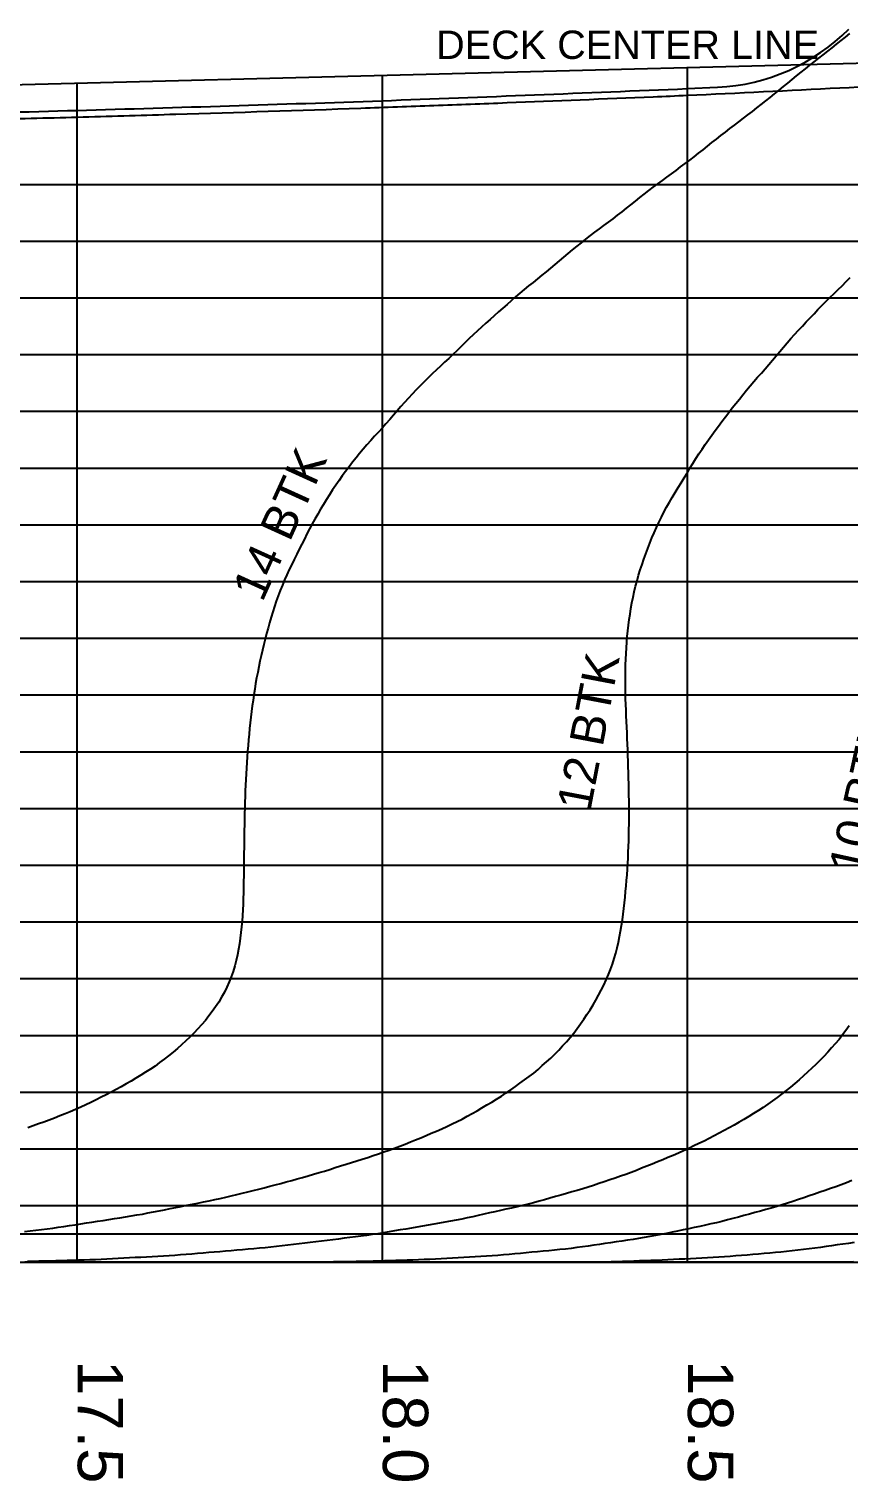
# Model space of a CAD drawing. Header units: millimetres. Extents: x 219888 to 472088, y 91183 to 209983.
# Drawn here: x 427383 to 441840, y 149890 to 175483 of the extents above; entities that cross this region are included whole.
import ezdxf

# ---------------------------------------------------------------- set-up
doc = ezdxf.new("R2010")
doc.units = ezdxf.units.MM
for name, color, linetype in [('Buttocks', 7, 'Continuous'), ('中横剖面图', 7, 'Continuous'), ('图纸', 7, 'Continuous'), ('网格线和标注', 7, 'Continuous')]:
    doc.layers.add(name, color=color, linetype=linetype)
doc.styles.get("Standard").update_dxf_attribs({"font": 'arial.ttf', "height": 600})

msp = doc.modelspace()

# ---------------------------------------------------------------- linework, layer by layer
at = {"layer": 'Buttocks', "color": 135}
for points in [[(441852.264, 175401.284), (441773.574, 175339.544), (441694.894, 175277.804), (441616.204, 175216.044), (441537.504, 175154.314), (441458.874, 175092.664), (441380.184, 175030.924), (441301.694, 174969.224), (441223.104, 174907.224), (441144.814, 174845.114), (441066.694, 174782.704), (440988.764, 174719.954), (440911.054, 174656.924), (440833.474, 174593.724), (440756.114, 174530.574), (440678.564, 174467.324), (440600.964, 174404.174), (440523.254, 174341.224), (440445.334, 174278.494), (440367.164, 174216.084), (440288.704, 174154.074), (440209.924, 174092.494), (440130.854, 174031.264), (440051.604, 173970.304), (439972.234, 173909.524), (439892.774, 173848.794), (439813.364, 173788.044), (439734.064, 173727.144), (439654.844, 173665.914), (439575.984, 173604.384), (439497.434, 173542.504), (439419.064, 173480.404), (439340.784, 173418.184), (439262.464, 173356.014), (439183.984, 173294.044), (439105.234, 173232.434), (439026.084, 173171.354), (438946.404, 173110.954), (438866.224, 173051.234), (438785.684, 172991.974), (438704.924, 172932.914), (438624.184, 172873.864), (438543.574, 172814.614), (438463.284, 172754.964), (438383.344, 172694.754), (438304.024, 172634.014), (438225.014, 172572.624), (438146.324, 172510.834), (438067.854, 172448.804), (437989.544, 172386.674), (437911.254, 172324.544), (437832.754, 172262.444), (437754.144, 172200.744), (437675.024, 172139.524), (437595.424, 172079.364), (437514.884, 172019.934), (437434.234, 171960.914), (437353.724, 171901.344), (437274.044, 171840.934), (437195.124, 171779.424), (437116.934, 171716.964), (437039.304, 171653.894), (436961.984, 171590.374), (436884.994, 171526.614), (436808.134, 171462.614), (436731.394, 171398.464), (436654.714, 171334.224), (436578.074, 171269.934), (436501.444, 171205.714), (436424.784, 171141.664), (436347.784, 171077.884), (436270.224, 171015.164), (436191.474, 170953.724), (436113.684, 170890.564), (436037.304, 170825.784), (435961.494, 170760.314), (435886.104, 170694.584), (435810.964, 170628.624), (435735.974, 170562.434), (435661.144, 170496.084), (435586.464, 170429.564), (435511.954, 170362.894), (435437.554, 170296.014), (435363.364, 170228.954), (435289.374, 170161.604), (435215.724, 170093.934), (435142.774, 170025.824), (435071.104, 169956.404), (435001.474, 169884.874), (434929.984, 169814.584), (434856.974, 169746.004), (434783.734, 169677.934), (434710.424, 169609.794), (434637.304, 169541.494), (434564.504, 169472.884), (434492.134, 169403.904), (434420.204, 169334.414), (434348.884, 169264.334), (434278.234, 169193.534), (434208.444, 169121.914), (434139.594, 169049.354), (434071.654, 168975.954), (434004.494, 168901.854), (433938.094, 168827.154), (433872.234, 168751.904), (433806.844, 168676.234), (433741.844, 168600.474), (433676.644, 168524.534), (433610.854, 168449.384), (433543.054, 168376.004), (433474.314, 168303.584), (433406.674, 168229.624), (433340.444, 168154.364), (433275.564, 168078.374), (433211.584, 168001.434), (433148.554, 167923.684), (433086.514, 167845.224), (433025.464, 167766.024), (432965.384, 167686.054), (432906.384, 167605.324), (432848.464, 167523.804), (432791.714, 167441.444), (432736.214, 167358.264), (432681.864, 167274.264), (432628.584, 167189.664), (432576.184, 167104.434), (432524.694, 167018.754), (432473.944, 166932.494), (432424.004, 166845.754), (432375.104, 166758.874), (432327.064, 166671.224), (432281.364, 166582.834), (432237.724, 166492.444), (432192.564, 166403.164), (432147.414, 166313.674), (432102.654, 166224.184), (432058.344, 166134.534), (432014.594, 166044.594), (431971.554, 165954.344), (431929.424, 165863.624), (431888.564, 165772.414), (431849.254, 165680.504), (431811.704, 165587.774), (431776.084, 165494.384), (431742.414, 165400.194), (431710.704, 165305.404), (431680.784, 165210.064), (431652.264, 165114.234), (431624.724, 165018.064), (431597.894, 164921.684), (431571.814, 164825.144), (431546.504, 164728.364), (431521.994, 164631.384), (431498.404, 164534.224), (431475.764, 164436.804), (431454.154, 164339.184), (431433.684, 164241.334), (431414.334, 164143.264), (431396.024, 164044.754), (431378.814, 163946.244), (431362.554, 163847.604), (431347.234, 163748.774), (431332.774, 163649.784), (431319.104, 163550.754), (431306.174, 163451.564), (431294.004, 163352.344), (431282.544, 163252.964), (431271.804, 163153.574), (431261.774, 163054.074), (431252.454, 162954.494), (431243.804, 162854.864), (431235.834, 162755.214), (431228.514, 162655.494), (431221.814, 162555.754), (431215.694, 162455.924), (431210.154, 162356.124), (431205.154, 162256.284), (431200.644, 162156.184), (431196.604, 162056.264), (431192.984, 161956.354), (431189.734, 161856.394), (431186.804, 161756.474), (431184.154, 161656.574), (431181.754, 161556.634), (431179.604, 161456.494), (431177.664, 161356.524), (431175.994, 161256.554), (431174.514, 161156.614), (431173.214, 161056.644), (431172.064, 160956.664), (431171.004, 160856.524), (431169.964, 160756.564), (431168.884, 160656.594), (431167.654, 160556.674), (431166.224, 160456.734), (431164.454, 160356.554), (431162.254, 160256.634), (431159.454, 160156.724), (431155.844, 160056.844), (431151.244, 159957.044), (431145.394, 159857.004), (431138.164, 159757.324), (431129.344, 159657.734), (431118.774, 159558.404), (431106.364, 159458.964), (431092.124, 159360.064), (431075.724, 159261.514), (431056.514, 159163.374), (431034.024, 159065.784), (431008.604, 158969.034), (430980.704, 158873.064), (430949.244, 158778.464), (430911.344, 158685.714), (430871.364, 158593.954), (430827.284, 158504.344), (430778.714, 158416.734), (430726.904, 158331.384), (430672.064, 158247.714), (430614.464, 158165.974), (430554.194, 158086.154), (430491.454, 158008.264), (430426.354, 157932.294), (430359.064, 157858.254), (430289.774, 157786.084), (430218.854, 157715.584), (430146.634, 157646.454), (430073.324, 157578.574), (429998.484, 157512.164), (429921.914, 157447.764), (429843.804, 157385.154), (429764.784, 157323.914), (429685.084, 157263.374), (429605.404, 157203.694), (429522.014, 157148.074), (429437.124, 157095.164), (429352.074, 157042.544), (429266.614, 156990.224), (429181.014, 156938.694), (429094.734, 156888.134), (429007.824, 156838.974), (428919.974, 156791.124), (428831.374, 156744.334), (428742.564, 156698.364), (428653.434, 156652.864), (428564.204, 156607.844), (428474.744, 156563.284), (428385.064, 156519.444), (428294.654, 156477.284), (428202.754, 156437.414), (428110.364, 156398.804), (428017.614, 156361.004), (427924.724, 156323.994), (427831.554, 156287.714), (427737.974, 156252.014), (427644.484, 156216.994), (427550.594, 156182.394), (427456.524, 156148.284), (427362.364, 156114.704)], [(427303.854, 154285.824), (427402.984, 154298.014), (427502.314, 154310.344), (427601.634, 154322.824), (427700.954, 154335.494), (427799.994, 154348.404), (427899.274, 154361.814), (427998.504, 154376.004), (428097.104, 154390.914), (428195.824, 154406.274), (428294.554, 154421.754), (428393.274, 154437.274), (428491.904, 154452.794), (428590.754, 154468.384), (428689.574, 154483.994), (428788.434, 154499.654), (428887.244, 154515.334), (428985.854, 154531.044), (429084.754, 154546.884), (429183.614, 154562.804), (429282.454, 154578.904), (429381.224, 154595.454), (429479.564, 154613.424), (429577.474, 154632.714), (429675.394, 154652.134), (429773.544, 154671.624), (429871.454, 154691.074), (429969.554, 154710.604), (430067.774, 154730.184), (430165.794, 154749.774), (430263.884, 154769.434), (430361.904, 154789.154), (430459.944, 154808.974), (430557.934, 154828.954), (430656.044, 154849.254), (430754.114, 154870.274), (430851.344, 154892.734), (430948.544, 154916.274), (431045.494, 154939.844), (431142.684, 154963.544), (431239.874, 154987.354), (431336.744, 155011.214), (431433.804, 155035.304), (431530.914, 155059.594), (431627.984, 155084.144), (431724.804, 155108.974), (431821.464, 155134.204), (431918.314, 155159.954), (432014.814, 155186.124), (432111.184, 155212.764), (432207.544, 155239.914), (432303.954, 155267.564), (432399.684, 155295.574), (432495.584, 155324.344), (432591.104, 155353.524), (432686.484, 155382.984), (432782.064, 155412.684), (432877.494, 155442.474), (432972.834, 155472.354), (433068.384, 155502.404), (433163.644, 155532.504), (433259.084, 155562.824), (433354.334, 155593.304), (433449.614, 155624.304), (433544.624, 155656.364), (433638.804, 155689.624), (433732.664, 155723.694), (433826.364, 155758.394), (433919.824, 155793.624), (434013.134, 155829.424), (434106.424, 155865.864), (434199.274, 155902.854), (434292.034, 155940.564), (434384.424, 155978.964), (434476.264, 156018.054), (434567.884, 156058.064), (434659.384, 156099.084), (434750.224, 156140.694), (434840.774, 156182.944), (434931.464, 156225.964), (435021.264, 156269.954), (435109.094, 156317.754), (435195.814, 156366.724), (435282.634, 156416.524), (435369.134, 156466.754), (435455.154, 156517.394), (435541.114, 156568.894), (435626.244, 156621.264), (435710.654, 156675.014), (435793.924, 156730.134), (435876.494, 156786.724), (435958.274, 156844.274), (436039.484, 156902.424), (436120.574, 156961.214), (436201.424, 157020.504), (436281.644, 157080.514), (436357.604, 157145.214), (436432.914, 157210.984), (436507.394, 157277.354), (436581.184, 157345.184), (436653.204, 157414.584), (436723.294, 157485.794), (436791.664, 157558.774), (436858.564, 157633.054), (436924.054, 157708.854), (436987.664, 157786.124), (437049.004, 157864.864), (437108.334, 157945.384), (437165.564, 158027.334), (437220.974, 158110.684), (437274.734, 158195.084), (437327.054, 158280.374), (437377.754, 158366.534), (437426.664, 158453.754), (437473.414, 158542.174), (437517.874, 158631.854), (437560.114, 158722.484), (437600.034, 158814.364), (437635.824, 158907.514), (437669.444, 159001.764), (437700.164, 159097.054), (437726.984, 159193.144), (437751.524, 159290.054), (437773.874, 159387.414), (437794.164, 159485.584), (437812.434, 159583.814), (437829.064, 159682.334), (437844.234, 159781.084), (437858.054, 159880.494), (437870.604, 159979.654), (437882.094, 160078.804), (437892.724, 160178.334), (437902.524, 160277.724), (437911.544, 160377.504), (437919.704, 160477.034), (437927.084, 160576.784), (437933.744, 160676.604), (437939.644, 160776.294), (437944.884, 160876.184), (437949.444, 160975.974), (437953.344, 161076.174), (437956.584, 161176.154), (437959.224, 161276.154), (437961.234, 161376.064), (437962.624, 161475.954), (437963.454, 161576.044), (437963.714, 161676.004), (437963.434, 161775.854), (437962.684, 161876.194), (437961.464, 161976.024), (437959.814, 162075.974), (437957.774, 162175.894), (437955.374, 162275.904), (437952.674, 162376.104), (437949.744, 162475.974), (437946.654, 162575.844), (437943.354, 162675.804), (437939.904, 162775.574), (437936.184, 162875.614), (437932.154, 162975.704), (437927.834, 163075.474), (437923.214, 163175.354), (437918.494, 163275.084), (437913.904, 163375.094), (437909.614, 163475.064), (437905.834, 163575.174), (437902.704, 163675.254), (437900.384, 163774.784), (437898.864, 163875.044), (437898.254, 163974.964), (437898.604, 164075.024), (437899.974, 164175.034), (437902.414, 164274.794), (437905.984, 164374.874), (437910.714, 164474.704), (437916.654, 164574.554), (437923.834, 164674.284), (437932.294, 164773.854), (437942.084, 164873.564), (437953.214, 164972.824), (437965.804, 165072.024), (437979.974, 165171.024), (437995.834, 165269.844), (438013.494, 165368.414), (438032.964, 165466.144), (438054.504, 165563.884), (438078.124, 165661.244), (438103.694, 165757.864), (438131.124, 165853.964), (438160.354, 165949.674), (438191.114, 166044.604), (438223.504, 166139.334), (438257.304, 166233.494), (438292.414, 166327.124), (438328.794, 166420.324), (438366.494, 166512.814), (438405.744, 166605.004), (438446.404, 166696.274), (438488.674, 166786.844), (438532.544, 166876.584), (438578.124, 166965.614), (438625.484, 167053.964), (438674.314, 167141.164), (438724.494, 167227.594), (438775.734, 167313.474), (438827.784, 167398.904), (438880.444, 167484.094), (438933.264, 167569.134), (438985.784, 167654.504), (439036.344, 167740.904), (439086.874, 167827.074), (439140.074, 167911.254), (439195.104, 167994.904), (439250.974, 168077.724), (439307.494, 168159.924), (439364.974, 168242.104), (439422.814, 168323.534), (439481.254, 168404.534), (439540.414, 168485.294), (439600.064, 168565.404), (439660.514, 168645.244), (439721.554, 168724.544), (439783.134, 168803.414), (439845.104, 168881.724), (439907.714, 168959.854), (439970.754, 169037.554), (440034.204, 169114.794), (440098.304, 169191.744), (440163.034, 169268.254), (440228.494, 169343.744), (440295.664, 169418.244), (440361.494, 169493.334), (440425.924, 169569.694), (440490.074, 169646.204), (440554.464, 169722.704), (440619.104, 169798.874), (440684.194, 169874.774), (440749.724, 169950.174), (440815.774, 170025.084), (440882.734, 170099.754), (440949.944, 170173.514), (441018.014, 170247.154), (441086.204, 170320.004), (441154.974, 170392.654), (441224.204, 170465.024), (441293.694, 170536.884), (441363.734, 170608.534), (441433.924, 170679.474), (441504.874, 170750.114), (441576.794, 170819.874), (441649.544, 170888.744), (441720.044, 170959.214), (441789.654, 171031.174), (441858.854, 171103.154)], [(441845.824, 157912.504), (441786.894, 157831.574), (441727.274, 157751.394), (441664.954, 157673.244), (441599.404, 157597.274), (441533.444, 157521.944), (441466.744, 157447.504), (441398.734, 157374.354), (441328.914, 157302.594), (441257.644, 157232.514), (441185.024, 157163.514), (441111.844, 157095.584), (441037.604, 157028.304), (440962.584, 156962.054), (440886.624, 156896.884), (440809.654, 156832.874), (440731.744, 156770.134), (440652.824, 156708.674), (440572.854, 156648.644), (440491.954, 156590.054), (440409.994, 156532.394), (440327.764, 156475.694), (440244.474, 156420.164), (440159.514, 156367.024), (440073.834, 156315.124), (439987.914, 156264.114), (439901.484, 156213.744), (439814.494, 156163.984), (439727.194, 156115.114), (439639.414, 156067.054), (439551.264, 156019.794), (439462.774, 155973.294), (439373.974, 155927.514), (439284.634, 155882.354), (439195.014, 155837.984), (439105.004, 155794.424), (439014.534, 155751.634), (438923.824, 155709.574), (438832.394, 155668.384), (438740.764, 155628.444), (438648.474, 155589.354), (438555.994, 155550.944), (438463.454, 155513.064), (438370.634, 155475.534), (438277.844, 155438.434), (438184.814, 155401.684), (438091.454, 155365.314), (437998.224, 155329.654), (437904.584, 155294.804), (437810.354, 155260.954), (437715.874, 155228.084), (437621.194, 155195.524), (437526.574, 155163.064), (437431.694, 155131.154), (437336.524, 155100.064), (437241.094, 155069.864), (437145.414, 155040.504), (437049.434, 155011.854), (436953.424, 154983.754), (436857.264, 154956.014), (436761.144, 154928.584), (436664.914, 154901.344), (436568.474, 154874.224), (436472.424, 154847.314), (436376.044, 154820.354), (436280.134, 154793.264), (436183.104, 154767.694), (436085.474, 154745.044), (435987.724, 154722.864), (435890.104, 154700.884), (435792.504, 154679.024), (435694.804, 154657.204), (435597.134, 154635.434), (435499.504, 154613.714), (435401.804, 154592.004), (435304.104, 154570.304), (435206.474, 154548.644), (435108.714, 154526.964), (435011.504, 154505.384), (434914.104, 154484.064), (434814.934, 154466.744), (434716.424, 154449.694), (434617.654, 154432.644), (434519.054, 154415.624), (434420.464, 154398.644), (434321.844, 154381.664), (434223.234, 154364.714), (434124.664, 154347.784), (434026.014, 154330.874), (433927.444, 154314.024), (433828.734, 154297.184), (433730.054, 154280.414), (433631.744, 154263.834), (433533.064, 154247.454), (433434.384, 154232.084), (433335.104, 154218.434), (433235.854, 154205.384), (433136.424, 154192.424), (433037.284, 154179.574), (432938.024, 154166.784), (432838.714, 154154.054), (432739.464, 154141.414), (432640.164, 154128.844), (432540.904, 154116.384), (432441.614, 154104.024), (432342.384, 154091.794), (432243.034, 154079.724), (432143.714, 154067.834), (432044.394, 154056.174), (431944.924, 154044.724), (431845.654, 154033.564), (431746.154, 154022.674), (431646.724, 154012.094), (431547.164, 154001.844), (431447.714, 153991.964), (431348.214, 153982.484), (431248.544, 153973.384), (431148.724, 153964.584), (431049.034, 153956.034), (430949.294, 153947.604), (430849.584, 153939.254), (430749.754, 153930.944), (430649.974, 153922.684), (430550.304, 153914.484), (430450.634, 153906.334), (430350.904, 153898.234), (430251.184, 153890.204), (430151.424, 153882.244), (430051.704, 153874.394), (429952.154, 153866.704), (429852.474, 153859.264), (429752.914, 153852.504), (429652.914, 153847.154), (429552.634, 153842.164), (429452.804, 153836.934), (429352.714, 153831.604), (429252.754, 153826.254), (429152.874, 153820.914), (429052.924, 153815.594), (428952.994, 153810.334), (428853.164, 153805.164), (428753.274, 153800.094), (428653.374, 153795.214), (428553.614, 153790.654), (428453.674, 153786.724), (428353.744, 153783.794), (428253.744, 153781.424), (428153.594, 153778.614), (428053.464, 153775.514), (427953.414, 153772.404), (427853.404, 153769.404), (427753.334, 153766.584), (427653.364, 153764.024), (427553.304, 153761.784), (427453.254, 153759.894), (427353.224, 153758.314)], [(441890.204, 155183.454), (441797.614, 155145.934), (441704.664, 155109.924), (441609.874, 155076.794), (441515.334, 155043.884), (441420.654, 155011.034), (441326.164, 154978.364), (441231.534, 154945.764), (441136.894, 154913.314), (441042.244, 154881.044), (440947.494, 154848.964), (440852.654, 154817.184), (440757.734, 154785.864), (440662.604, 154755.354), (440566.994, 154726.114), (440470.944, 154698.554), (440374.384, 154672.084), (440277.724, 154645.724), (440181.194, 154619.324), (440084.744, 154593.024), (439988.094, 154566.854), (439891.414, 154540.954), (439794.874, 154515.464), (439698.034, 154490.394), (439600.844, 154465.904), (439503.764, 154442.334), (439406.424, 154419.654), (439308.694, 154397.794), (439210.974, 154376.684), (439113.074, 154356.054), (439015.134, 154335.644), (438917.204, 154315.224), (438819.194, 154294.824), (438721.404, 154274.644), (438623.304, 154254.724), (438525.124, 154235.254), (438426.904, 154216.364), (438328.534, 154198.194), (438230.004, 154180.884), (438131.374, 154164.384), (438032.634, 154148.544), (437933.774, 154133.204), (437834.914, 154118.204), (437735.954, 154103.374), (437636.984, 154088.554), (437538.034, 154073.644), (437439.144, 154058.784), (437340.204, 154044.094), (437241.174, 154029.724), (437142.084, 154015.824), (437042.944, 154002.584), (436943.724, 153990.154), (436844.384, 153978.654), (436744.964, 153967.974), (436645.454, 153957.934), (436545.874, 153948.344), (436446.234, 153939.014), (436346.564, 153929.744), (436246.914, 153920.374), (436147.284, 153910.904), (436047.674, 153901.444), (435948.134, 153892.094), (435848.494, 153882.954), (435748.834, 153874.134), (435649.224, 153865.774), (435549.524, 153858.034), (435449.644, 153851.024), (435349.844, 153844.684), (435249.994, 153838.884), (435150.114, 153833.424), (435050.224, 153828.134), (434950.484, 153822.824), (434850.454, 153817.384), (434750.494, 153811.894), (434650.584, 153806.434), (434550.654, 153801.094), (434450.744, 153795.954), (434350.854, 153791.094), (434250.974, 153786.624), (434151.104, 153782.654), (434051.204, 153779.214), (433951.064, 153776.224), (433851.084, 153773.574), (433751.144, 153771.134), (433651.104, 153768.744), (433551.094, 153766.274), (433451.074, 153763.724), (433351.034, 153761.184), (433250.984, 153758.754), (433151.224, 153756.514), (433051.084, 153754.524), (432950.964, 153752.844), (432850.884, 153751.454), (432750.854, 153750.314), (432650.814, 153749.374), (432550.804, 153748.574), (432450.844, 153747.894), (432350.764, 153747.294), (432250.754, 153746.724), (432150.844, 153746.154), (432050.894, 153745.564), (431950.874, 153744.954), (431920.974, 153744.774), (431850.494, 153744.774), (431750.464, 153744.774), (431650.414, 153744.774), (431550.484, 153744.774), (431450.414, 153744.774), (431350.304, 153744.774), (431250.284, 153744.774), (431150.344, 153744.774), (431050.254, 153744.774), (430950.224, 153744.774), (430850.104, 153744.774), (430750.114, 153744.774), (430650.094, 153744.774), (430550.094, 153744.774), (430449.994, 153744.774), (430349.984, 153744.774), (430249.934, 153744.774), (430149.894, 153744.774), (430049.864, 153744.774), (429949.804, 153744.774), (429849.784, 153744.774), (429749.724, 153744.774), (429649.694, 153744.774), (429549.694, 153744.774), (429449.584, 153744.774), (429349.584, 153744.774), (429249.524, 153744.774), (429149.504, 153744.774), (429049.444, 153744.774), (428949.454, 153744.774), (428849.394, 153744.774), (428749.334, 153744.774), (428649.344, 153744.774), (428549.324, 153744.774), (428449.244, 153744.774), (428349.264, 153744.774), (428249.174, 153744.774), (428149.164, 153744.774), (428049.154, 153744.774), (427949.124, 153744.774), (427849.084, 153744.774), (427749.044, 153744.774), (427649.014, 153744.774), (427548.994, 153744.774), (427448.924, 153744.774), (427348.854, 153744.774)], [(441930.984, 154092.034), (441832.114, 154077.934), (441732.984, 154064.384), (441633.784, 154050.524), (441534.874, 154036.224), (441435.754, 154021.764), (441336.774, 154007.444), (441237.834, 153993.454), (441138.684, 153979.954), (441039.454, 153967.154), (440940.134, 153955.304), (440840.774, 153944.454), (440741.294, 153934.454), (440641.614, 153925.104), (440541.984, 153916.234), (440442.484, 153907.614), (440342.734, 153898.914), (440243.224, 153889.914), (440143.654, 153880.774), (440044.034, 153871.814), (439944.284, 153863.294), (439844.604, 153855.414), (439744.884, 153848.234), (439644.924, 153841.634), (439545.004, 153835.454), (439445.354, 153829.594), (439345.454, 153823.934), (439245.464, 153818.434), (439145.714, 153813.044), (439045.864, 153807.664), (438946.234, 153802.204), (438846.304, 153796.614), (438746.454, 153791.324), (438646.414, 153786.584), (438546.454, 153782.344), (438446.424, 153778.404), (438346.504, 153774.654), (438246.454, 153771.034), (438146.574, 153767.504), (438046.624, 153764.064), (437946.664, 153760.694), (437846.594, 153757.394), (437746.914, 153754.174), (437646.874, 153751.044), (437547.144, 153748.084), (437447.334, 153745.374), (437423.904, 153744.774), (437346.784, 153744.774), (437246.714, 153744.774), (437146.774, 153744.774), (437046.684, 153744.774), (436946.654, 153744.774), (436846.624, 153744.774), (436746.714, 153744.774), (436646.584, 153744.774), (436546.594, 153744.774), (436446.554, 153744.774), (436346.534, 153744.774), (436246.504, 153744.774), (436146.554, 153744.774), (436046.514, 153744.774), (435946.514, 153744.774), (435846.404, 153744.774), (435746.454, 153744.774), (435646.384, 153744.774), (435546.394, 153744.774), (435446.374, 153744.774), (435346.334, 153744.774), (435246.344, 153744.774), (435146.314, 153744.774), (435046.304, 153744.774), (434946.254, 153744.774), (434846.234, 153744.774), (434746.254, 153744.774), (434646.264, 153744.774), (434546.264, 153744.774), (434446.204, 153744.774), (434346.204, 153744.774), (434246.164, 153744.774), (434146.154, 153744.774), (434046.154, 153744.774), (433946.144, 153744.774), (433846.044, 153744.774), (433746.054, 153744.774), (433646.064, 153744.774), (433546.034, 153744.774), (433446.024, 153744.774), (433346.004, 153744.774), (433245.994, 153744.774), (433145.944, 153744.774), (433045.924, 153744.774), (432945.914, 153744.774), (432845.894, 153744.774), (432745.864, 153744.774), (432645.834, 153744.774), (432545.904, 153744.774), (432445.944, 153744.774), (432346.044, 153744.774), (432246.024, 153744.774), (432146.254, 153744.774), (432046.154, 153744.774), (431946.104, 153744.774), (431845.884, 153744.774), (431745.984, 153744.774), (431645.964, 153744.774), (431545.744, 153744.774), (431445.754, 153744.774), (431345.694, 153744.774), (431245.694, 153744.774), (431145.624, 153744.774), (431045.614, 153744.774), (430945.594, 153744.774), (430845.624, 153744.774), (430745.584, 153744.774), (430645.574, 153744.774), (430545.604, 153744.774), (430445.524, 153744.774), (430345.514, 153744.774), (430245.504, 153744.774), (430145.514, 153744.774), (430045.484, 153744.774), (429945.494, 153744.774), (429845.394, 153744.774), (429745.434, 153744.774), (429645.414, 153744.774), (429545.434, 153744.774), (429445.434, 153744.774), (429345.404, 153744.774), (429245.414, 153744.774), (429145.354, 153744.774), (429045.374, 153744.774), (428945.324, 153744.774), (428845.344, 153744.774), (428745.314, 153744.774), (428645.254, 153744.774), (428545.224, 153744.774), (428445.274, 153744.774), (428345.254, 153744.774), (428245.214, 153744.774), (428145.214, 153744.774), (428045.174, 153744.774), (427945.184, 153744.774), (427845.214, 153744.774), (427745.174, 153744.774), (427645.134, 153744.774), (427545.144, 153744.774), (427445.074, 153744.774), (427345.084, 153744.774)], [(441920.104, 153744.774), (441820.204, 153744.774), (441720.114, 153744.774), (441619.864, 153744.774), (441519.674, 153744.774), (441419.554, 153744.774), (441319.394, 153744.774), (441219.314, 153744.774), (441119.134, 153744.774), (441019.144, 153744.774), (440919.044, 153744.774), (440819.044, 153744.774), (440719.004, 153744.774), (440618.874, 153744.774), (440518.824, 153744.774), (440418.774, 153744.774), (440318.704, 153744.774), (440218.624, 153744.774), (440118.604, 153744.774), (440018.484, 153744.774), (439918.484, 153744.774), (439818.504, 153744.774), (439718.334, 153744.774), (439618.324, 153744.774), (439518.274, 153744.774), (439418.194, 153744.774), (439318.174, 153744.774), (439218.054, 153744.774), (439118.024, 153744.774), (439018.064, 153744.774), (438917.964, 153744.774), (438817.854, 153744.774), (438717.864, 153744.774), (438617.744, 153744.774), (438517.714, 153744.774), (438417.684, 153744.774), (438317.664, 153744.774), (438217.544, 153744.774), (438117.504, 153744.774), (438017.394, 153744.774), (437917.354, 153744.774), (437817.274, 153744.774), (437717.234, 153744.774), (437617.154, 153744.774), (437517.134, 153744.774), (437417.014, 153744.774), (437316.984, 153744.774), (437216.964, 153744.774), (437116.874, 153744.774), (437016.764, 153744.774), (436916.714, 153744.774), (436816.664, 153744.774), (436716.624, 153744.774), (436616.574, 153744.774), (436516.504, 153744.774), (436416.454, 153744.774), (436316.404, 153744.774), (436216.334, 153744.774), (436116.254, 153744.774), (436016.204, 153744.774), (435916.114, 153744.774), (435816.034, 153744.774), (435715.984, 153744.774), (435615.934, 153744.774), (435515.884, 153744.774), (435415.814, 153744.774), (435315.734, 153744.774), (435215.664, 153744.774), (435115.654, 153744.774), (435015.604, 153744.774), (434915.554, 153744.774), (434815.504, 153744.774), (434715.414, 153744.774), (434615.354, 153744.774), (434515.334, 153744.774), (434415.274, 153744.774), (434315.224, 153744.774), (434215.094, 153744.774), (434115.044, 153744.774), (434014.994, 153744.774), (433914.914, 153744.774), (433814.924, 153744.774), (433714.794, 153744.774), (433614.754, 153744.774), (433514.674, 153744.774), (433414.604, 153744.774), (433314.574, 153744.774), (433214.504, 153744.774), (433114.454, 153744.774), (433014.404, 153744.774), (432914.344, 153744.774), (432814.294, 153744.774), (432714.244, 153744.774), (432614.174, 153744.774), (432514.214, 153744.774), (432414.184, 153744.774), (432314.324, 153744.774), (432214.254, 153744.774), (432114.404, 153744.774), (432014.274, 153744.774), (431914.054, 153744.774), (431813.804, 153744.774), (431713.674, 153744.774), (431613.624, 153744.774), (431513.574, 153744.774), (431413.494, 153744.774), (431313.414, 153744.774), (431213.324, 153744.774), (431113.234, 153744.774), (431013.204, 153744.774), (430913.184, 153744.774), (430813.134, 153744.774), (430713.054, 153744.774), (430612.984, 153744.774), (430512.934, 153744.774), (430412.864, 153744.774), (430312.754, 153744.774), (430212.764, 153744.774), (430112.664, 153744.774), (430012.594, 153744.774), (429912.574, 153744.774), (429812.494, 153744.774), (429712.484, 153744.774), (429612.394, 153744.774), (429512.304, 153744.774), (429412.274, 153744.774), (429312.194, 153744.774), (429212.104, 153744.774), (429112.074, 153744.774), (429012.014, 153744.774), (428911.964, 153744.774), (428811.934, 153744.774), (428711.864, 153744.774), (428611.814, 153744.774), (428511.724, 153744.774), (428411.694, 153744.774), (428311.654, 153744.774), (428211.544, 153744.774), (428111.494, 153744.774), (428011.404, 153744.774), (427911.434, 153744.774), (427811.354, 153744.774), (427711.234, 153744.774), (427611.234, 153744.774), (427511.114, 153744.774), (427411.064, 153744.774), (427311.014, 153744.774)], [(441920.804, 153750.274), (441820.334, 153744.774), (441721.354, 153744.774), (441621.184, 153744.774), (441521.154, 153744.774), (441421.004, 153744.774), (441320.824, 153744.774), (441220.774, 153744.774), (441120.764, 153744.774), (441020.714, 153744.774), (440920.724, 153744.774), (440820.684, 153744.774), (440720.654, 153744.774), (440620.634, 153744.774), (440520.594, 153744.774), (440420.664, 153744.774), (440320.684, 153744.774), (440220.634, 153744.774), (440120.604, 153744.774), (440020.594, 153744.774), (439920.554, 153744.774), (439820.584, 153744.774), (439720.564, 153744.774), (439620.544, 153744.774), (439520.444, 153744.774), (439420.514, 153744.774), (439320.444, 153744.774), (439220.284, 153744.774), (439120.124, 153744.774), (439021.224, 153744.774), (438920.804, 153744.774), (438820.534, 153744.774), (438720.364, 153744.774), (438620.354, 153744.774), (438520.364, 153744.774), (438420.394, 153744.774), (438320.364, 153744.774), (438220.334, 153744.774), (438120.284, 153744.774), (438020.254, 153744.774), (437920.314, 153744.774), (437820.294, 153744.774), (437720.254, 153744.774), (437620.214, 153744.774), (437520.194, 153744.774), (437420.194, 153744.774), (437320.154, 153744.774), (437220.134, 153744.774), (437120.094, 153744.774), (437020.094, 153744.774), (436920.034, 153744.774), (436819.894, 153744.774), (436720.084, 153744.774), (436620.114, 153744.774), (436520.044, 153744.774), (436420.004, 153744.774), (436319.984, 153744.774), (436219.994, 153744.774), (436119.974, 153744.774), (436019.994, 153744.774), (435919.934, 153744.774), (435819.944, 153744.774), (435719.954, 153744.774), (435619.914, 153744.774), (435519.844, 153744.774), (435419.884, 153744.774), (435319.854, 153744.774), (435219.824, 153744.774), (435119.804, 153744.774), (435019.804, 153744.774), (434919.764, 153744.774), (434819.724, 153744.774), (434719.784, 153744.774), (434619.714, 153744.774), (434519.774, 153744.774), (434419.734, 153744.774), (434319.684, 153744.774), (434219.674, 153744.774), (434119.624, 153744.774), (434019.644, 153744.774), (433919.594, 153744.774), (433819.604, 153744.774), (433719.634, 153744.774), (433619.624, 153744.774), (433519.614, 153744.774), (433419.534, 153744.774), (433319.544, 153744.774), (433219.554, 153744.774), (433119.504, 153744.774), (433019.544, 153744.774), (432919.444, 153744.774), (432819.454, 153744.774), (432719.414, 153744.774), (432619.424, 153744.774), (432519.494, 153744.774), (432419.524, 153744.774), (432319.594, 153744.774), (432219.634, 153744.774), (432119.764, 153744.774), (432019.714, 153744.774), (431919.584, 153744.774), (431819.594, 153744.774), (431719.464, 153744.774), (431619.334, 153744.774), (431519.294, 153744.774), (431419.364, 153744.774), (431319.254, 153744.774), (431219.184, 153744.774), (431119.274, 153744.774), (431019.204, 153744.774), (430919.154, 153744.774), (430819.144, 153744.774), (430719.084, 153744.774), (430619.124, 153744.774), (430519.094, 153744.774), (430419.064, 153744.774), (430319.054, 153744.774), (430219.064, 153744.774), (430119.044, 153744.774), (430019.024, 153744.774), (429919.014, 153744.774), (429818.934, 153744.774), (429718.954, 153744.774), (429618.954, 153744.774), (429518.964, 153744.774), (429418.974, 153744.774), (429318.884, 153744.774), (429218.914, 153744.774), (429118.904, 153744.774), (429018.914, 153744.774), (428918.884, 153744.774), (428818.844, 153744.774), (428718.894, 153744.774), (428618.734, 153744.774), (428518.804, 153744.774), (428418.724, 153744.774), (428318.724, 153744.774), (428218.734, 153744.774), (428118.724, 153744.774), (428018.704, 153744.774), (427918.634, 153744.774), (427818.644, 153744.774), (427718.634, 153744.774), (427618.604, 153744.774), (427518.554, 153744.774), (427418.604, 153744.774), (427318.564, 153744.774)], [(441889.614, 153744.774), (441789.544, 153744.774), (441689.504, 153744.774), (441589.394, 153744.774), (441489.324, 153744.774), (441389.264, 153744.774), (441289.224, 153744.774), (441189.174, 153744.774), (441089.064, 153744.774), (440989.004, 153744.774), (440888.974, 153744.774), (440788.904, 153744.774), (440688.804, 153744.774), (440588.744, 153744.774), (440488.684, 153744.774), (440388.604, 153744.774), (440288.564, 153744.774), (440188.474, 153744.774), (440088.424, 153744.774), (439988.354, 153744.774), (439888.284, 153744.774), (439788.234, 153744.774), (439688.124, 153744.774), (439588.094, 153744.774), (439488.014, 153744.774), (439387.964, 153744.774), (439287.864, 153744.774), (439187.754, 153744.774), (439087.704, 153744.774), (438987.714, 153744.774), (438887.634, 153744.774), (438787.544, 153744.774), (438687.494, 153744.774), (438587.444, 153744.774), (438487.314, 153744.774), (438387.264, 153744.774), (438287.194, 153744.774), (438187.164, 153744.774), (438087.014, 153744.774), (437986.994, 153744.774), (437886.894, 153744.774), (437786.864, 153744.774), (437686.764, 153744.774), (437586.724, 153744.774), (437486.694, 153744.774), (437386.514, 153744.774), (437286.524, 153744.774), (437186.424, 153744.774), (437086.424, 153744.774), (436986.404, 153744.774), (436886.334, 153744.774), (436786.184, 153744.774), (436686.134, 153744.774), (436586.084, 153744.774), (436486.034, 153744.774), (436385.954, 153744.774), (436285.854, 153744.774), (436185.834, 153744.774), (436085.784, 153744.774), (435985.714, 153744.774), (435885.634, 153744.774), (435785.534, 153744.774), (435685.514, 153744.774), (435585.444, 153744.774), (435485.344, 153744.774), (435385.284, 153744.774), (435285.224, 153744.774), (435185.194, 153744.774), (435085.094, 153744.774), (434984.964, 153744.774), (434884.944, 153744.774), (434784.874, 153744.774), (434684.794, 153744.774), (434584.744, 153744.774), (434484.664, 153744.774), (434384.594, 153744.774), (434284.514, 153744.774), (434184.474, 153744.774), (434084.434, 153744.774), (433984.294, 153744.774), (433884.274, 153744.774), (433784.164, 153744.774), (433684.154, 153744.774), (433584.054, 153744.774), (433484.034, 153744.774), (433383.934, 153744.774), (433283.854, 153744.774), (433183.784, 153744.774), (433083.694, 153744.774), (432983.664, 153744.774), (432883.614, 153744.774), (432783.544, 153744.774), (432683.484, 153744.774), (432583.404, 153744.774), (432483.344, 153744.774), (432383.264, 153744.774), (432283.184, 153744.774), (432183.114, 153744.774), (432083.044, 153744.774), (431983.044, 153744.774), (431882.934, 153744.774), (431782.874, 153744.774), (431682.764, 153744.774), (431582.724, 153744.774), (431482.664, 153744.774), (431382.624, 153744.774), (431282.574, 153744.774), (431182.464, 153744.774), (431082.394, 153744.774), (430982.354, 153744.774), (430882.284, 153744.774), (430782.174, 153744.774), (430682.134, 153744.774), (430582.054, 153744.774), (430481.994, 153744.774), (430381.934, 153744.774), (430281.884, 153744.774), (430181.774, 153744.774), (430081.704, 153744.774), (429981.624, 153744.774), (429881.574, 153744.774), (429781.504, 153744.774), (429681.424, 153744.774), (429581.404, 153744.774), (429481.314, 153744.774), (429381.264, 153744.774), (429281.184, 153744.774), (429181.134, 153744.774), (429081.054, 153744.774), (428981.014, 153744.774), (428880.934, 153744.774), (428780.874, 153744.774), (428680.794, 153744.774), (428580.694, 153744.774), (428480.614, 153744.774), (428380.544, 153744.774), (428280.494, 153744.774), (428180.444, 153744.774), (428080.394, 153744.774), (427980.344, 153744.774), (427880.224, 153744.774), (427780.204, 153744.774), (427680.114, 153744.774), (427580.014, 153744.774), (427480.024, 153744.774), (427379.934, 153744.774)]]:
    msp.add_lwpolyline(points, dxfattribs=at)
at = {"layer": '网格线和标注', "color": 0}
for p, q in [((396028.253, 173709.61), (456615.644, 175257.544)), ((373725.883, 154244.774), (458092.724, 154244.774))]:
    msp.add_line(p, q, dxfattribs=at)
at = {"layer": '网格线和标注'}
for p, q in [((438986.944, 174807.152), (438986.944, 153744.774)), ((433607.694, 174669.719), (433607.694, 153744.774)), ((428228.444, 174532.285), (428228.444, 153744.774)), ((373725.883, 172744.774), (458092.724, 172744.774)), ((373725.883, 171744.774), (458092.724, 171744.774)), ((373725.883, 170744.774), (458092.724, 170744.774)), ((373725.883, 169744.774), (458092.724, 169744.774)), ((373725.883, 168744.774), (458092.724, 168744.774)), ((373725.883, 167744.774), (458092.724, 167744.774)), ((373725.883, 166744.774), (458092.724, 166744.774)), ((373725.883, 165744.774), (458092.724, 165744.774)), ((373725.883, 164744.774), (458092.724, 164744.774)), ((373725.883, 163744.774), (458092.724, 163744.774)), ((373725.883, 162744.774), (458092.724, 162744.774)), ((373725.883, 161744.774), (458092.724, 161744.774)), ((373725.883, 160744.774), (458092.724, 160744.774)), ((373725.883, 159744.774), (458092.724, 159744.774)), ((373725.883, 158744.774), (458092.724, 158744.774)), ((373725.883, 157744.774), (458092.724, 157744.774)), ((373725.883, 156744.774), (458092.724, 156744.774)), ((373725.883, 155744.774), (458092.724, 155744.774)), ((373725.883, 154744.774), (458092.724, 154744.774))]:
    msp.add_line(p, q, dxfattribs=at)
at = {"layer": '网格线和标注', "color": 1}
for p, q in [((438986.944, 174432.774), (439522.174, 174457.366)), ((373725.883, 153744.774), (458092.724, 153744.774))]:
    msp.add_line(p, q, dxfattribs=at)
msp.add_arc((439361.53, 177953.677), 3500, 272.6307051, 315.0915323, dxfattribs=at)
at = {"layer": '网格线和标注', "color": 0}
msp.add_spline([(438986.944, 174314.673), (444366.194, 174588.774), (449745.444, 174935.774), (455124.694, 175268.774), (456632.518, 175304.774)], degree=3, dxfattribs=at)
at = {"layer": '网格线和标注', "color": 1}
msp.add_spline([(373725.883, 173202.774), (379815.194, 173202.774), (390573.694, 173202.774), (401332.194, 173341.774), (412090.694, 173623.774), (422849.194, 173905.774), (428228.444, 174049.774), (433607.694, 174219.774), (438986.944, 174432.774)], degree=3, dxfattribs=at)
at = {"layer": '网格线和标注', "color": 0}
msp.add_open_spline([(373725.941, 173084.774), (375281.015, 173085.545), (376836.055, 173086.315), (378737.922, 173085.598), (379084.781, 173085.4), (379722.784, 173084.883), (380013.928, 173084.585), (380596.225, 173083.881), (380887.376, 173083.479), (381760.838, 173082.184), (382343.158, 173081.202), (384090.15, 173078.402), (385254.856, 173076.728), (386891.888, 173076.522), (387364.178, 173076.714), (388781.068, 173078.308), (389725.69, 173080.732), (391614.981, 173089.718), (392559.624, 173096.259), (395393.505, 173122.073), (397282.698, 173147.535), (399853.568, 173193.594), (400535.387, 173206.901), (402081.508, 173239.569), (402945.772, 173259.617), (404674.186, 173302.216), (405538.338, 173324.765), (408130.668, 173394.545), (409858.722, 173443.909), (411870.733, 173499.678), (412154.751, 173507.508), (412722.791, 173523.065), (413006.814, 173530.794), (413858.885, 173553.85), (414426.94, 173569.046), (416131.123, 173614.229), (417267.269, 173643.813), (418999.785, 173688.599), (419596.143, 173703.956), (420751.504, 173733.685), (421310.505, 173748.058), (422272.482, 173772.841), (422675.456, 173783.236), (423481.409, 173804.088), (423884.388, 173814.548), (425093.331, 173846.145), (425899.301, 173867.498), (427249.378, 173904.27), (427793.484, 173919.362), (428881.694, 173950.283), (429425.801, 173966.116), (431058.108, 174015.22), (432146.294, 174050.096), (433449.231, 174095.98), (433664.06, 174103.682), (434093.7, 174119.361), (434308.513, 174127.332), (434952.927, 174151.597), (435382.508, 174168.238), (436671.175, 174219.152), (437530.189, 174254.416), (438590.042, 174298.236), (438790.935, 174306.555), (438991.826, 174314.875)], degree=3, knots=[0, 0, 0, 0, 4665.225260266, 4665.225260266, 5705.851154323, 5705.851154323, 6579.335441736, 6579.335441736, 7452.819729149, 7452.819729149, 9199.788303976, 9199.788303976, 12693.72545363, 12693.72545363, 14110.447758609, 14110.447758609, 16943.892368567, 16943.892368567, 19777.336978525, 19777.336978525, 25444.226198441, 25444.226198441, 27489.677346974, 27489.677346974, 30082.748562469, 30082.748562469, 32675.819777963, 32675.819777963, 37861.962208953, 37861.962208953, 38714.380203789, 38714.380203789, 39566.798198625, 39566.798198625, 41271.634188297, 41271.634188297, 44681.306167641, 44681.306167641, 46470.990073018, 46470.990073018, 48148.547013683, 48148.547013683, 49357.862097111, 49357.862097111, 50567.177180539, 50567.177180539, 52985.807347395, 52985.807347395, 54618.611992724, 54618.611992724, 56251.416638053, 56251.416638053, 59517.025928711, 59517.025928711, 60161.771768849, 60161.771768849, 60806.517608986, 60806.517608986, 62096.009289261, 62096.009289261, 64674.99264981, 64674.99264981, 65278.177396037, 65278.177396037, 65278.177396037, 65278.177396037], dxfattribs=at)

# ---------------------------------------------------------------- texts
at = {"layer": '中横剖面图', "color": 11}
msp.add_text('DECK CENTER LINE', height=500, dxfattribs=at).set_placement((434560.66, 174955.525))
at = {"layer": '图纸', "color": 11}
for s, rotation, p in [('14 BTK', 65.5822339, (431495.285, 165364.22)), ('12 BTK', 79.1998554, (437277.121, 161667.946)), ('10 BTK', 77.6686068, (442064.696, 160557.052))]:
    msp.add_text(s, height=600, rotation=rotation, dxfattribs=at).set_placement(p)
at = {"layer": '网格线和标注'}
for s, p in [('17.5', (428242.086, 152021.253)), ('18.0', (433621.336, 152021.253)), ('18.5', (439000.586, 152021.253))]:
    msp.add_text(s, height=800, rotation=270, dxfattribs=at).set_placement(p)

doc.saveas('drawing.dxf')
